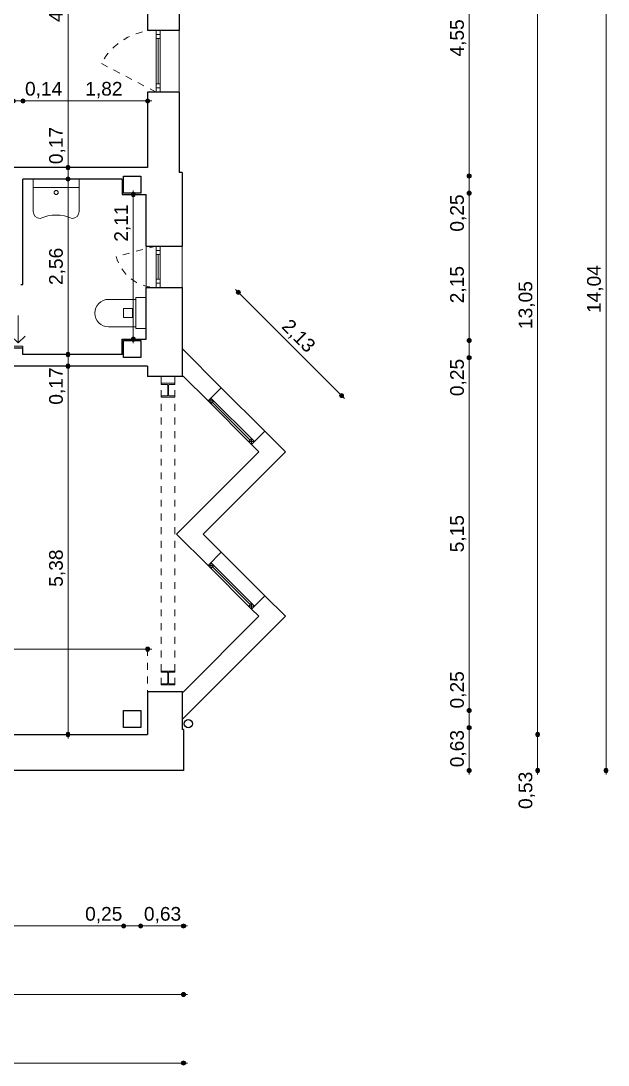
# Model space of a CAD drawing. Header units: metres. Extents: x -50.1 to -19.7, y -38.8 to -13.8.
# Drawn here: x -28.3 to -19.72, y -38.76 to -23.53 of the extents above; entities that cross this region are included whole.
import ezdxf

# ---------------------------------------------------------------- set-up
doc = ezdxf.new("R2010")
doc.units = ezdxf.units.M
doc.header["$MEASUREMENT"] = 0
doc.linetypes.add('Tratteggio 0.6-0.6 mm', pattern=[0.12, 0.06, -0.06])
doc.linetypes.add('Tratteggio 1.0-1.0 mm', pattern=[0.2, 0.1, -0.1])
for name, color, linetype in [('00 ECO Porte&Fin', 7, 'Continuous'), ('00 Muri SEZ 00', 7, 'Continuous'), ('00 Nascosto', 7, 'Continuous'), ('00 Pilastri', 7, 'Continuous'), ('00 Porte&Fin', 7, 'Continuous'), ('00 QuoteGEN 1_100', 7, 'Continuous'), ('00 Sanitari', 7, 'Continuous')]:
    doc.layers.add(name, color=color, linetype=linetype)
doc.styles.add('GENERATED_STYLE_1', font='arial.ttf')
doc.dimstyles.new('GENERATED_STYLE__1', dxfattribs={"dimtxt": 0.2, "dimasz": 0.114, "dimexe": 0.18, "dimexo": 0, "dimgap": 0.09, "dimtad": 1, "dimtih": 1, "dimtoh": 1, "dimzin": 0, "dimdsep": 46, "dimtxsty": 'GENERATED_STYLE_1', "dimblk": 'ARROWHEAD_11', "dimblk1": 'ARROWHEAD_11', "dimblk2": 'ARROWHEAD_11', "dimcen": 0.09, "dimse1": 1, "dimse2": 1, "dimclrd": 1, "dimclre": 1, "dimclrt": 1, "dimazin": 0, "dimtfac": 1, "dimtdec": 4, "dimtmove": 0, "dimatfit": 3, "dimfxl": 1, "dimtolj": 1, "dimtzin": 0, "dimarcsym": 0})
doc.dimstyles.new('GENERATED_STYLE__3', dxfattribs={"dimtxt": 0.2, "dimasz": 0.114, "dimexe": 0.18, "dimexo": 0, "dimgap": 0.09, "dimtad": 1, "dimzin": 0, "dimdsep": 46, "dimtxsty": 'GENERATED_STYLE_1', "dimblk": 'ARROWHEAD_11', "dimblk1": 'ARROWHEAD_11', "dimblk2": 'ARROWHEAD_11', "dimcen": 0.09, "dimse1": 1, "dimse2": 1, "dimclrd": 1, "dimclre": 1, "dimclrt": 1, "dimazin": 0, "dimtfac": 1, "dimtdec": 4, "dimtmove": 0, "dimatfit": 3, "dimfxl": 1, "dimtolj": 1, "dimtzin": 0, "dimarcsym": 0})
doc.dimstyles.new('GENERATED_STYLE__4', dxfattribs={"dimtxt": 0.2, "dimasz": 0.114, "dimexe": 0.18, "dimexo": 0, "dimgap": 0.09, "dimtad": 1, "dimzin": 0, "dimdsep": 46, "dimtxsty": 'GENERATED_STYLE_1', "dimblk": 'ARROWHEAD_11', "dimblk1": 'ARROWHEAD_11', "dimblk2": 'ARROWHEAD_11', "dimcen": 0.09, "dimse1": 1, "dimse2": 1, "dimclrd": 1, "dimclre": 1, "dimclrt": 1, "dimazin": 0, "dimtfac": 1, "dimtdec": 4, "dimtmove": 2, "dimatfit": 3, "dimfxl": 1, "dimtolj": 1, "dimtzin": 0, "dimarcsym": 0})

# ---------------------------------------------------------------- blocks, each defined once
blk = doc.blocks.new('Linea_1', base_point=(-28.336, -27.824))
at = {"layer": '00 Porte&Fin', "color": 3, "linetype": 'Continuous', "lineweight": 0, "true_color": 0x00f200}
for p, q in [((-28.336, -27.824), (-28.336, -28.224)), ((-28.336, -28.224), (-28.436, -28.124)), ((-28.336, -28.224), (-28.236, -28.124))]:
    blk.add_line(p, q, dxfattribs=at)
blk = doc.blocks.new('*D45')
at = {"layer": '00 QuoteGEN 1_100', "linetype": 'Continuous', "lineweight": 0, "transparency": 16777216}
for points in [[(-35.791, -37.733), (-35.793, -37.722), (-35.799, -37.712), (-35.809, -37.706), (-35.821, -37.703), (-35.832, -37.706), (-35.842, -37.712), (-35.848, -37.722), (-35.851, -37.733), (-35.848, -37.745), (-35.842, -37.755), (-35.832, -37.761), (-35.821, -37.763), (-35.809, -37.761), (-35.799, -37.755), (-35.793, -37.745)], [(-25.891, -37.733), (-25.893, -37.722), (-25.899, -37.712), (-25.909, -37.706), (-25.921, -37.703), (-25.932, -37.706), (-25.942, -37.712), (-25.948, -37.722), (-25.951, -37.733), (-25.948, -37.745), (-25.942, -37.755), (-25.932, -37.761), (-25.921, -37.763), (-25.909, -37.761), (-25.899, -37.755), (-25.893, -37.745)]]:
    blk.add_hatch(color=1, dxfattribs=at).paths.add_polyline_path(points)
at = {"layer": '00 QuoteGEN 1_100', "color": 1, "linetype": 'Continuous', "lineweight": 0, "transparency": 16777216}
for p, q in [((-35.791, -37.733), (-25.951, -37.733)), ((-25.891, -37.733), (-25.861, -37.733))]:
    blk.add_line(p, q, dxfattribs=at)
for centre in [(-35.821, -37.733), (-25.921, -37.733)]:
    blk.add_circle(centre, 0.03, dxfattribs=at)
at = {"layer": '00 QuoteGEN 1_100', "color": 1, "lineweight": 0, "transparency": 16777216, "insert": (-31.137, -37.693), "char_height": 0.2, "attachment_point": 7, "style": 'GENERATED_STYLE_1'}
blk.add_mtext('\\A1;{\\fArial|b0|i0|c0|p34;9,90}', dxfattribs=at)
blk = doc.blocks.new('ARROWHEAD_11')
at = {"color": 0, "linetype": 'Continuous', "lineweight": 0}
blk.add_line((0, 0), (-1, 0), dxfattribs=at)
at = {"color": 0, "linetype": 'Continuous', "lineweight": 0, "const_width": 0.25, "flags": 128}
blk.add_lwpolyline([(-0.125, 0, 1), (0.125, 0, 1)], format="xyb", close=True, dxfattribs=at)
blk = doc.blocks.new('*D55')
at = {"layer": '00 QuoteGEN 1_100', "linetype": 'Continuous', "lineweight": 0, "transparency": 16777216}
for points in [[(-30.116, -36.733), (-30.118, -36.722), (-30.124, -36.712), (-30.134, -36.706), (-30.146, -36.703), (-30.157, -36.706), (-30.167, -36.712), (-30.173, -36.722), (-30.176, -36.733), (-30.173, -36.745), (-30.167, -36.755), (-30.157, -36.761), (-30.146, -36.763), (-30.134, -36.761), (-30.124, -36.755), (-30.118, -36.745)], [(-26.766, -36.733), (-26.768, -36.722), (-26.774, -36.712), (-26.784, -36.706), (-26.796, -36.703), (-26.807, -36.706), (-26.817, -36.712), (-26.823, -36.722), (-26.826, -36.733), (-26.823, -36.745), (-26.817, -36.755), (-26.807, -36.761), (-26.796, -36.763), (-26.784, -36.761), (-26.774, -36.755), (-26.768, -36.745)]]:
    blk.add_hatch(color=1, dxfattribs=at).paths.add_polyline_path(points)
at = {"layer": '00 QuoteGEN 1_100', "color": 1, "linetype": 'Continuous', "lineweight": 0, "transparency": 16777216}
blk.add_line((-30.116, -36.733), (-26.826, -36.733), dxfattribs=at)
for centre in [(-30.146, -36.733), (-26.796, -36.733)]:
    blk.add_circle(centre, 0.03, dxfattribs=at)
at = {"layer": '00 QuoteGEN 1_100', "color": 1, "lineweight": 0, "transparency": 16777216, "char_height": 0.2, "attachment_point": 7, "style": 'GENERATED_STYLE_1'}
for s, insert in [('\\A1;{\\fArial|b0|i0|c0|p34;3,35}', (-29.003, -36.693)), ('\\A1;{\\fArial|b0|i0|c0|p34;0,25}', (-27.358, -36.693))]:
    blk.add_mtext(s, dxfattribs=dict(at, insert=insert))
blk = doc.blocks.new('*D56')
at = {"layer": '00 QuoteGEN 1_100', "linetype": 'Continuous', "lineweight": 0, "transparency": 16777216}
for points in [[(-26.766, -36.733), (-26.768, -36.722), (-26.774, -36.712), (-26.784, -36.706), (-26.796, -36.703), (-26.807, -36.706), (-26.817, -36.712), (-26.823, -36.722), (-26.826, -36.733), (-26.823, -36.745), (-26.817, -36.755), (-26.807, -36.761), (-26.796, -36.763), (-26.784, -36.761), (-26.774, -36.755), (-26.768, -36.745)], [(-26.516, -36.733), (-26.518, -36.722), (-26.524, -36.712), (-26.534, -36.706), (-26.546, -36.703), (-26.557, -36.706), (-26.567, -36.712), (-26.573, -36.722), (-26.576, -36.733), (-26.573, -36.745), (-26.567, -36.755), (-26.557, -36.761), (-26.546, -36.763), (-26.534, -36.761), (-26.524, -36.755), (-26.518, -36.745)]]:
    blk.add_hatch(color=1, dxfattribs=at).paths.add_polyline_path(points)
at = {"layer": '00 QuoteGEN 1_100', "color": 1, "linetype": 'Continuous', "lineweight": 0, "transparency": 16777216}
blk.add_line((-26.766, -36.733), (-26.576, -36.733), dxfattribs=at)
for centre in [(-26.796, -36.733), (-26.546, -36.733)]:
    blk.add_circle(centre, 0.03, dxfattribs=at)
blk = doc.blocks.new('*D57')
at = {"layer": '00 QuoteGEN 1_100', "linetype": 'Continuous', "lineweight": 0, "transparency": 16777216}
for points in [[(-26.516, -36.733), (-26.518, -36.722), (-26.524, -36.712), (-26.534, -36.706), (-26.546, -36.703), (-26.557, -36.706), (-26.567, -36.712), (-26.573, -36.722), (-26.576, -36.733), (-26.573, -36.745), (-26.567, -36.755), (-26.557, -36.761), (-26.546, -36.763), (-26.534, -36.761), (-26.524, -36.755), (-26.518, -36.745)], [(-25.891, -36.733), (-25.893, -36.722), (-25.899, -36.712), (-25.909, -36.706), (-25.921, -36.703), (-25.932, -36.706), (-25.942, -36.712), (-25.948, -36.722), (-25.951, -36.733), (-25.948, -36.745), (-25.942, -36.755), (-25.932, -36.761), (-25.921, -36.763), (-25.909, -36.761), (-25.899, -36.755), (-25.893, -36.745)]]:
    blk.add_hatch(color=1, dxfattribs=at).paths.add_polyline_path(points)
at = {"layer": '00 QuoteGEN 1_100', "color": 1, "linetype": 'Continuous', "lineweight": 0, "transparency": 16777216}
for p, q in [((-26.516, -36.733), (-25.951, -36.733)), ((-25.891, -36.733), (-25.861, -36.733))]:
    blk.add_line(p, q, dxfattribs=at)
for centre in [(-26.546, -36.733), (-25.921, -36.733)]:
    blk.add_circle(centre, 0.03, dxfattribs=at)
at = {"layer": '00 QuoteGEN 1_100', "color": 1, "lineweight": 0, "transparency": 16777216, "insert": (-26.499, -36.693), "char_height": 0.2, "attachment_point": 7, "style": 'GENERATED_STYLE_1'}
blk.add_mtext('\\A1;{\\fArial|b0|i0|c0|p34;0,63}', dxfattribs=at)
blk = doc.blocks.new('*D58')
at = {"layer": '00 QuoteGEN 1_100', "linetype": 'Continuous', "lineweight": 0, "transparency": 16777216}
for points in [[(-19.719, -20.429), (-19.721, -20.417), (-19.727, -20.408), (-19.737, -20.401), (-19.749, -20.399), (-19.76, -20.401), (-19.77, -20.408), (-19.776, -20.417), (-19.779, -20.429), (-19.776, -20.44), (-19.77, -20.45), (-19.76, -20.456), (-19.749, -20.459), (-19.737, -20.456), (-19.727, -20.45), (-19.721, -20.44)], [(-19.719, -34.464), (-19.721, -34.452), (-19.727, -34.443), (-19.737, -34.436), (-19.749, -34.434), (-19.76, -34.436), (-19.77, -34.443), (-19.776, -34.452), (-19.779, -34.464), (-19.776, -34.475), (-19.77, -34.485), (-19.76, -34.491), (-19.749, -34.494), (-19.737, -34.491), (-19.727, -34.485), (-19.721, -34.475)]]:
    blk.add_hatch(color=1, dxfattribs=at).paths.add_polyline_path(points)
at = {"layer": '00 QuoteGEN 1_100', "color": 1, "linetype": 'Continuous', "lineweight": 0, "transparency": 16777216}
for p, q in [((-19.749, -20.399), (-19.749, -20.369)), ((-19.749, -34.434), (-19.749, -20.459)), ((-19.749, -34.524), (-19.749, -34.494))]:
    blk.add_line(p, q, dxfattribs=at)
for centre in [(-19.749, -20.429), (-19.749, -34.464)]:
    blk.add_circle(centre, 0.03, dxfattribs=at)
at = {"layer": '00 QuoteGEN 1_100', "color": 1, "lineweight": 0, "transparency": 16777216, "insert": (-19.789, -27.788), "char_height": 0.2, "attachment_point": 7, "rotation": 90, "style": 'GENERATED_STYLE_1'}
blk.add_mtext('\\A1;{\\fArial|b0|i0|c0|p34;14,04}', dxfattribs=at)
blk = doc.blocks.new('*D59')
at = {"layer": '00 QuoteGEN 1_100', "linetype": 'Continuous', "lineweight": 0, "transparency": 16777216}
for points in [[(-20.719, -33.939), (-20.721, -33.927), (-20.727, -33.918), (-20.737, -33.911), (-20.749, -33.909), (-20.76, -33.911), (-20.77, -33.918), (-20.776, -33.927), (-20.779, -33.939), (-20.776, -33.95), (-20.77, -33.96), (-20.76, -33.966), (-20.749, -33.969), (-20.737, -33.966), (-20.727, -33.96), (-20.721, -33.95)], [(-20.719, -34.464), (-20.721, -34.452), (-20.727, -34.443), (-20.737, -34.436), (-20.749, -34.434), (-20.76, -34.436), (-20.77, -34.443), (-20.776, -34.452), (-20.779, -34.464), (-20.776, -34.475), (-20.77, -34.485), (-20.76, -34.491), (-20.749, -34.494), (-20.737, -34.491), (-20.727, -34.485), (-20.721, -34.475)]]:
    blk.add_hatch(color=1, dxfattribs=at).paths.add_polyline_path(points)
at = {"layer": '00 QuoteGEN 1_100', "color": 1, "linetype": 'Continuous', "lineweight": 0, "transparency": 16777216}
for p, q in [((-20.749, -34.434), (-20.749, -33.969)), ((-20.749, -34.524), (-20.749, -34.494))]:
    blk.add_line(p, q, dxfattribs=at)
for centre in [(-20.749, -33.939), (-20.749, -34.464)]:
    blk.add_circle(centre, 0.03, dxfattribs=at)
at = {"layer": '00 QuoteGEN 1_100', "color": 1, "lineweight": 0, "transparency": 16777216, "insert": (-20.789, -35.026), "char_height": 0.2, "attachment_point": 7, "rotation": 90, "style": 'GENERATED_STYLE_1'}
blk.add_mtext('\\A1;{\\fArial|b0|i0|c0|p34;0,53}', dxfattribs=at)
blk = doc.blocks.new('*D60')
at = {"layer": '00 QuoteGEN 1_100', "linetype": 'Continuous', "lineweight": 0, "transparency": 16777216}
for points in [[(-20.719, -20.889), (-20.721, -20.877), (-20.727, -20.868), (-20.737, -20.861), (-20.749, -20.859), (-20.76, -20.861), (-20.77, -20.868), (-20.776, -20.877), (-20.779, -20.889), (-20.776, -20.9), (-20.77, -20.91), (-20.76, -20.916), (-20.749, -20.919), (-20.737, -20.916), (-20.727, -20.91), (-20.721, -20.9)], [(-20.719, -33.939), (-20.721, -33.927), (-20.727, -33.918), (-20.737, -33.911), (-20.749, -33.909), (-20.76, -33.911), (-20.77, -33.918), (-20.776, -33.927), (-20.779, -33.939), (-20.776, -33.95), (-20.77, -33.96), (-20.76, -33.966), (-20.749, -33.969), (-20.737, -33.966), (-20.727, -33.96), (-20.721, -33.95)]]:
    blk.add_hatch(color=1, dxfattribs=at).paths.add_polyline_path(points)
at = {"layer": '00 QuoteGEN 1_100', "color": 1, "linetype": 'Continuous', "lineweight": 0, "transparency": 16777216}
blk.add_line((-20.749, -33.909), (-20.749, -20.919), dxfattribs=at)
for centre in [(-20.749, -20.889), (-20.749, -33.939)]:
    blk.add_circle(centre, 0.03, dxfattribs=at)
at = {"layer": '00 QuoteGEN 1_100', "color": 1, "lineweight": 0, "transparency": 16777216, "char_height": 0.2, "attachment_point": 7, "rotation": 90, "style": 'GENERATED_STYLE_1'}
for s, insert in [('\\A1;{\\fArial|b0|i0|c0|p34;0,46}', (-20.789, -21.451)), ('\\A1;{\\fArial|b0|i0|c0|p34;13,05}', (-20.789, -28.022))]:
    blk.add_mtext(s, dxfattribs=dict(at, insert=insert))
blk = doc.blocks.new('*D62')
at = {"layer": '00 QuoteGEN 1_100', "linetype": 'Continuous', "lineweight": 0, "transparency": 16777216}
for points in [[(-21.719, -33.839), (-21.721, -33.827), (-21.727, -33.818), (-21.737, -33.811), (-21.749, -33.809), (-21.76, -33.811), (-21.77, -33.818), (-21.776, -33.827), (-21.779, -33.839), (-21.776, -33.85), (-21.77, -33.86), (-21.76, -33.866), (-21.749, -33.869), (-21.737, -33.866), (-21.727, -33.86), (-21.721, -33.85)], [(-21.719, -34.464), (-21.721, -34.452), (-21.727, -34.443), (-21.737, -34.436), (-21.749, -34.434), (-21.76, -34.436), (-21.77, -34.443), (-21.776, -34.452), (-21.779, -34.464), (-21.776, -34.475), (-21.77, -34.485), (-21.76, -34.491), (-21.749, -34.494), (-21.737, -34.491), (-21.727, -34.485), (-21.721, -34.475)]]:
    blk.add_hatch(color=1, dxfattribs=at).paths.add_polyline_path(points)
at = {"layer": '00 QuoteGEN 1_100', "color": 1, "linetype": 'Continuous', "lineweight": 0, "transparency": 16777216}
for p, q in [((-21.749, -34.434), (-21.749, -33.869)), ((-21.749, -34.524), (-21.749, -34.494))]:
    blk.add_line(p, q, dxfattribs=at)
for centre in [(-21.749, -33.839), (-21.749, -34.464)]:
    blk.add_circle(centre, 0.03, dxfattribs=at)
at = {"layer": '00 QuoteGEN 1_100', "color": 1, "lineweight": 0, "transparency": 16777216, "insert": (-21.789, -34.417), "char_height": 0.2, "attachment_point": 7, "rotation": 90, "style": 'GENERATED_STYLE_1'}
blk.add_mtext('\\A1;{\\fArial|b0|i0|c0|p34;0,63}', dxfattribs=at)
blk = doc.blocks.new('*D63')
at = {"layer": '00 QuoteGEN 1_100', "linetype": 'Continuous', "lineweight": 0, "transparency": 16777216}
for points in [[(-21.719, -33.589), (-21.721, -33.577), (-21.727, -33.568), (-21.737, -33.561), (-21.749, -33.559), (-21.76, -33.561), (-21.77, -33.568), (-21.776, -33.577), (-21.779, -33.589), (-21.776, -33.6), (-21.77, -33.61), (-21.76, -33.616), (-21.749, -33.619), (-21.737, -33.616), (-21.727, -33.61), (-21.721, -33.6)], [(-21.719, -33.839), (-21.721, -33.827), (-21.727, -33.818), (-21.737, -33.811), (-21.749, -33.809), (-21.76, -33.811), (-21.77, -33.818), (-21.776, -33.827), (-21.779, -33.839), (-21.776, -33.85), (-21.77, -33.86), (-21.76, -33.866), (-21.749, -33.869), (-21.737, -33.866), (-21.727, -33.86), (-21.721, -33.85)]]:
    blk.add_hatch(color=1, dxfattribs=at).paths.add_polyline_path(points)
at = {"layer": '00 QuoteGEN 1_100', "color": 1, "linetype": 'Continuous', "lineweight": 0, "transparency": 16777216}
blk.add_line((-21.749, -33.809), (-21.749, -33.619), dxfattribs=at)
for centre in [(-21.749, -33.589), (-21.749, -33.839)]:
    blk.add_circle(centre, 0.03, dxfattribs=at)
blk = doc.blocks.new('*D64')
at = {"layer": '00 QuoteGEN 1_100', "linetype": 'Continuous', "lineweight": 0, "transparency": 16777216}
for points in [[(-21.719, -28.439), (-21.721, -28.427), (-21.727, -28.418), (-21.737, -28.411), (-21.749, -28.409), (-21.76, -28.411), (-21.77, -28.418), (-21.776, -28.427), (-21.779, -28.439), (-21.776, -28.45), (-21.77, -28.46), (-21.76, -28.466), (-21.749, -28.469), (-21.737, -28.466), (-21.727, -28.46), (-21.721, -28.45)], [(-21.719, -33.589), (-21.721, -33.577), (-21.727, -33.568), (-21.737, -33.561), (-21.749, -33.559), (-21.76, -33.561), (-21.77, -33.568), (-21.776, -33.577), (-21.779, -33.589), (-21.776, -33.6), (-21.77, -33.61), (-21.76, -33.616), (-21.749, -33.619), (-21.737, -33.616), (-21.727, -33.61), (-21.721, -33.6)]]:
    blk.add_hatch(color=1, dxfattribs=at).paths.add_polyline_path(points)
at = {"layer": '00 QuoteGEN 1_100', "color": 1, "linetype": 'Continuous', "lineweight": 0, "transparency": 16777216}
blk.add_line((-21.749, -33.559), (-21.749, -28.469), dxfattribs=at)
for centre in [(-21.749, -28.439), (-21.749, -33.589)]:
    blk.add_circle(centre, 0.03, dxfattribs=at)
at = {"layer": '00 QuoteGEN 1_100', "color": 1, "lineweight": 0, "transparency": 16777216, "char_height": 0.2, "attachment_point": 7, "rotation": 90, "style": 'GENERATED_STYLE_1'}
for s, insert in [('\\A1;{\\fArial|b0|i0|c0|p34;0,25}', (-21.789, -29.001)), ('\\A1;{\\fArial|b0|i0|c0|p34;5,15}', (-21.789, -31.28)), ('\\A1;{\\fArial|b0|i0|c0|p34;0,25}', (-21.789, -33.559))]:
    blk.add_mtext(s, dxfattribs=dict(at, insert=insert))
blk = doc.blocks.new('*D65')
at = {"layer": '00 QuoteGEN 1_100', "linetype": 'Continuous', "lineweight": 0, "transparency": 16777216}
for points in [[(-21.719, -28.189), (-21.721, -28.177), (-21.727, -28.168), (-21.737, -28.161), (-21.749, -28.159), (-21.76, -28.161), (-21.77, -28.168), (-21.776, -28.177), (-21.779, -28.189), (-21.776, -28.2), (-21.77, -28.21), (-21.76, -28.216), (-21.749, -28.219), (-21.737, -28.216), (-21.727, -28.21), (-21.721, -28.2)], [(-21.719, -28.439), (-21.721, -28.427), (-21.727, -28.418), (-21.737, -28.411), (-21.749, -28.409), (-21.76, -28.411), (-21.77, -28.418), (-21.776, -28.427), (-21.779, -28.439), (-21.776, -28.45), (-21.77, -28.46), (-21.76, -28.466), (-21.749, -28.469), (-21.737, -28.466), (-21.727, -28.46), (-21.721, -28.45)]]:
    blk.add_hatch(color=1, dxfattribs=at).paths.add_polyline_path(points)
at = {"layer": '00 QuoteGEN 1_100', "color": 1, "linetype": 'Continuous', "lineweight": 0, "transparency": 16777216}
blk.add_line((-21.749, -28.409), (-21.749, -28.219), dxfattribs=at)
for centre in [(-21.749, -28.189), (-21.749, -28.439)]:
    blk.add_circle(centre, 0.03, dxfattribs=at)
blk = doc.blocks.new('*D66')
at = {"layer": '00 QuoteGEN 1_100', "linetype": 'Continuous', "lineweight": 0, "transparency": 16777216}
for points in [[(-21.719, -26.039), (-21.721, -26.027), (-21.727, -26.018), (-21.737, -26.011), (-21.749, -26.009), (-21.76, -26.011), (-21.77, -26.018), (-21.776, -26.027), (-21.779, -26.039), (-21.776, -26.05), (-21.77, -26.06), (-21.76, -26.066), (-21.749, -26.069), (-21.737, -26.066), (-21.727, -26.06), (-21.721, -26.05)], [(-21.719, -28.189), (-21.721, -28.177), (-21.727, -28.168), (-21.737, -28.161), (-21.749, -28.159), (-21.76, -28.161), (-21.77, -28.168), (-21.776, -28.177), (-21.779, -28.189), (-21.776, -28.2), (-21.77, -28.21), (-21.76, -28.216), (-21.749, -28.219), (-21.737, -28.216), (-21.727, -28.21), (-21.721, -28.2)]]:
    blk.add_hatch(color=1, dxfattribs=at).paths.add_polyline_path(points)
at = {"layer": '00 QuoteGEN 1_100', "color": 1, "linetype": 'Continuous', "lineweight": 0, "transparency": 16777216}
blk.add_line((-21.749, -28.159), (-21.749, -26.069), dxfattribs=at)
for centre in [(-21.749, -26.039), (-21.749, -28.189)]:
    blk.add_circle(centre, 0.03, dxfattribs=at)
at = {"layer": '00 QuoteGEN 1_100', "color": 1, "lineweight": 0, "transparency": 16777216, "char_height": 0.2, "attachment_point": 7, "rotation": 90, "style": 'GENERATED_STYLE_1'}
for s, insert in [('\\A1;{\\fArial|b0|i0|c0|p34;0,25}', (-21.789, -26.601)), ('\\A1;{\\fArial|b0|i0|c0|p34;2,15}', (-21.789, -27.646))]:
    blk.add_mtext(s, dxfattribs=dict(at, insert=insert))
blk = doc.blocks.new('*D67')
at = {"layer": '00 QuoteGEN 1_100', "linetype": 'Continuous', "lineweight": 0, "transparency": 16777216}
for points in [[(-21.719, -25.789), (-21.721, -25.777), (-21.727, -25.768), (-21.737, -25.761), (-21.749, -25.759), (-21.76, -25.761), (-21.77, -25.768), (-21.776, -25.777), (-21.779, -25.789), (-21.776, -25.8), (-21.77, -25.81), (-21.76, -25.816), (-21.749, -25.819), (-21.737, -25.816), (-21.727, -25.81), (-21.721, -25.8)], [(-21.719, -26.039), (-21.721, -26.027), (-21.727, -26.018), (-21.737, -26.011), (-21.749, -26.009), (-21.76, -26.011), (-21.77, -26.018), (-21.776, -26.027), (-21.779, -26.039), (-21.776, -26.05), (-21.77, -26.06), (-21.76, -26.066), (-21.749, -26.069), (-21.737, -26.066), (-21.727, -26.06), (-21.721, -26.05)]]:
    blk.add_hatch(color=1, dxfattribs=at).paths.add_polyline_path(points)
at = {"layer": '00 QuoteGEN 1_100', "color": 1, "linetype": 'Continuous', "lineweight": 0, "transparency": 16777216}
blk.add_line((-21.749, -26.009), (-21.749, -25.819), dxfattribs=at)
for centre in [(-21.749, -25.789), (-21.749, -26.039)]:
    blk.add_circle(centre, 0.03, dxfattribs=at)
blk = doc.blocks.new('*D68')
at = {"layer": '00 QuoteGEN 1_100', "linetype": 'Continuous', "lineweight": 0, "transparency": 16777216}
for points in [[(-21.719, -21.239), (-21.721, -21.227), (-21.727, -21.218), (-21.737, -21.211), (-21.749, -21.209), (-21.76, -21.211), (-21.77, -21.218), (-21.776, -21.227), (-21.779, -21.239), (-21.776, -21.25), (-21.77, -21.26), (-21.76, -21.266), (-21.749, -21.269), (-21.737, -21.266), (-21.727, -21.26), (-21.721, -21.25)], [(-21.719, -25.789), (-21.721, -25.777), (-21.727, -25.768), (-21.737, -25.761), (-21.749, -25.759), (-21.76, -25.761), (-21.77, -25.768), (-21.776, -25.777), (-21.779, -25.789), (-21.776, -25.8), (-21.77, -25.81), (-21.76, -25.816), (-21.749, -25.819), (-21.737, -25.816), (-21.727, -25.81), (-21.721, -25.8)]]:
    blk.add_hatch(color=1, dxfattribs=at).paths.add_polyline_path(points)
at = {"layer": '00 QuoteGEN 1_100', "color": 1, "linetype": 'Continuous', "lineweight": 0, "transparency": 16777216}
blk.add_line((-21.749, -25.759), (-21.749, -21.269), dxfattribs=at)
for centre in [(-21.749, -21.239), (-21.749, -25.789)]:
    blk.add_circle(centre, 0.03, dxfattribs=at)
at = {"layer": '00 QuoteGEN 1_100', "color": 1, "lineweight": 0, "transparency": 16777216, "char_height": 0.2, "attachment_point": 7, "rotation": 90, "style": 'GENERATED_STYLE_1'}
for s, insert in [('\\A1;{\\fArial|b0|i0|c0|p34;0,25}', (-21.789, -21.801)), ('\\A1;{\\fArial|b0|i0|c0|p34;4,55}', (-21.789, -24.046))]:
    blk.add_mtext(s, dxfattribs=dict(at, insert=insert))
blk = doc.blocks.new('*D76')
at = {"layer": '00 QuoteGEN 1_100', "linetype": 'Continuous', "lineweight": 0, "transparency": 16777216}
for points in [[(-27.577, -28.564), (-27.58, -28.552), (-27.586, -28.543), (-27.596, -28.536), (-27.607, -28.534), (-27.619, -28.536), (-27.629, -28.543), (-27.635, -28.552), (-27.637, -28.564), (-27.635, -28.575), (-27.629, -28.585), (-27.619, -28.591), (-27.607, -28.594), (-27.596, -28.591), (-27.586, -28.585), (-27.58, -28.575)], [(-27.577, -33.939), (-27.58, -33.927), (-27.586, -33.918), (-27.596, -33.911), (-27.607, -33.909), (-27.619, -33.911), (-27.629, -33.918), (-27.635, -33.927), (-27.637, -33.939), (-27.635, -33.95), (-27.629, -33.96), (-27.619, -33.966), (-27.607, -33.969), (-27.596, -33.966), (-27.586, -33.96), (-27.58, -33.95)]]:
    blk.add_hatch(color=1, dxfattribs=at).paths.add_polyline_path(points)
at = {"layer": '00 QuoteGEN 1_100', "color": 1, "linetype": 'Continuous', "lineweight": 0, "transparency": 16777216}
for p, q in [((-27.607, -33.909), (-27.607, -28.594)), ((-27.607, -33.999), (-27.607, -33.969))]:
    blk.add_line(p, q, dxfattribs=at)
for centre in [(-27.607, -28.564), (-27.607, -33.939)]:
    blk.add_circle(centre, 0.03, dxfattribs=at)
at = {"layer": '00 QuoteGEN 1_100', "color": 1, "lineweight": 0, "transparency": 16777216, "char_height": 0.2, "attachment_point": 7, "rotation": 90, "style": 'GENERATED_STYLE_1'}
for s, insert in [('\\A1;{\\fArial|b0|i0|c0|p34;0,17}', (-27.647, -29.126)), ('\\A1;{\\fArial|b0|i0|c0|p34;5,38}', (-27.647, -31.783))]:
    blk.add_mtext(s, dxfattribs=dict(at, insert=insert))
blk = doc.blocks.new('*D77')
at = {"layer": '00 QuoteGEN 1_100', "linetype": 'Continuous', "lineweight": 0, "transparency": 16777216}
for points in [[(-27.577, -28.394), (-27.58, -28.382), (-27.586, -28.373), (-27.596, -28.366), (-27.607, -28.364), (-27.619, -28.366), (-27.629, -28.373), (-27.635, -28.382), (-27.637, -28.394), (-27.635, -28.405), (-27.629, -28.415), (-27.619, -28.421), (-27.607, -28.424), (-27.596, -28.421), (-27.586, -28.415), (-27.58, -28.405)], [(-27.577, -28.564), (-27.58, -28.552), (-27.586, -28.543), (-27.596, -28.536), (-27.607, -28.534), (-27.619, -28.536), (-27.629, -28.543), (-27.635, -28.552), (-27.637, -28.564), (-27.635, -28.575), (-27.629, -28.585), (-27.619, -28.591), (-27.607, -28.594), (-27.596, -28.591), (-27.586, -28.585), (-27.58, -28.575)]]:
    blk.add_hatch(color=1, dxfattribs=at).paths.add_polyline_path(points)
at = {"layer": '00 QuoteGEN 1_100', "color": 1, "linetype": 'Continuous', "lineweight": 0, "transparency": 16777216}
blk.add_line((-27.607, -28.534), (-27.607, -28.424), dxfattribs=at)
for centre in [(-27.607, -28.394), (-27.607, -28.564)]:
    blk.add_circle(centre, 0.03, dxfattribs=at)
blk = doc.blocks.new('*D78')
at = {"layer": '00 QuoteGEN 1_100', "linetype": 'Continuous', "lineweight": 0, "transparency": 16777216}
for points in [[(-27.577, -25.834), (-27.58, -25.822), (-27.586, -25.813), (-27.596, -25.806), (-27.607, -25.804), (-27.619, -25.806), (-27.629, -25.813), (-27.635, -25.822), (-27.637, -25.834), (-27.635, -25.845), (-27.629, -25.855), (-27.619, -25.861), (-27.607, -25.864), (-27.596, -25.861), (-27.586, -25.855), (-27.58, -25.845)], [(-27.577, -28.394), (-27.58, -28.382), (-27.586, -28.373), (-27.596, -28.366), (-27.607, -28.364), (-27.619, -28.366), (-27.629, -28.373), (-27.635, -28.382), (-27.637, -28.394), (-27.635, -28.405), (-27.629, -28.415), (-27.619, -28.421), (-27.607, -28.424), (-27.596, -28.421), (-27.586, -28.415), (-27.58, -28.405)]]:
    blk.add_hatch(color=1, dxfattribs=at).paths.add_polyline_path(points)
at = {"layer": '00 QuoteGEN 1_100', "color": 1, "linetype": 'Continuous', "lineweight": 0, "transparency": 16777216}
blk.add_line((-27.607, -28.364), (-27.607, -25.864), dxfattribs=at)
for centre in [(-27.607, -25.834), (-27.607, -28.394)]:
    blk.add_circle(centre, 0.03, dxfattribs=at)
at = {"layer": '00 QuoteGEN 1_100', "color": 1, "lineweight": 0, "transparency": 16777216, "insert": (-27.647, -27.38), "char_height": 0.2, "attachment_point": 7, "rotation": 90, "style": 'GENERATED_STYLE_1'}
blk.add_mtext('\\A1;{\\fArial|b0|i0|c0|p34;2,56}', dxfattribs=at)
blk = doc.blocks.new('*D79')
at = {"layer": '00 QuoteGEN 1_100', "linetype": 'Continuous', "lineweight": 0, "transparency": 16777216}
for points in [[(-27.577, -25.664), (-27.58, -25.652), (-27.586, -25.643), (-27.596, -25.636), (-27.607, -25.634), (-27.619, -25.636), (-27.629, -25.643), (-27.635, -25.652), (-27.637, -25.664), (-27.635, -25.675), (-27.629, -25.685), (-27.619, -25.691), (-27.607, -25.694), (-27.596, -25.691), (-27.586, -25.685), (-27.58, -25.675)], [(-27.577, -25.834), (-27.58, -25.822), (-27.586, -25.813), (-27.596, -25.806), (-27.607, -25.804), (-27.619, -25.806), (-27.629, -25.813), (-27.635, -25.822), (-27.637, -25.834), (-27.635, -25.845), (-27.629, -25.855), (-27.619, -25.861), (-27.607, -25.864), (-27.596, -25.861), (-27.586, -25.855), (-27.58, -25.845)]]:
    blk.add_hatch(color=1, dxfattribs=at).paths.add_polyline_path(points)
at = {"layer": '00 QuoteGEN 1_100', "color": 1, "linetype": 'Continuous', "lineweight": 0, "transparency": 16777216}
blk.add_line((-27.607, -25.804), (-27.607, -25.694), dxfattribs=at)
for centre in [(-27.607, -25.664), (-27.607, -25.834)]:
    blk.add_circle(centre, 0.03, dxfattribs=at)
blk = doc.blocks.new('*D80')
at = {"layer": '00 QuoteGEN 1_100', "linetype": 'Continuous', "lineweight": 0, "transparency": 16777216}
for points in [[(-27.577, -20.889), (-27.58, -20.877), (-27.586, -20.868), (-27.596, -20.861), (-27.607, -20.859), (-27.619, -20.861), (-27.629, -20.868), (-27.635, -20.877), (-27.637, -20.889), (-27.635, -20.9), (-27.629, -20.91), (-27.619, -20.916), (-27.607, -20.919), (-27.596, -20.916), (-27.586, -20.91), (-27.58, -20.9)], [(-27.577, -25.664), (-27.58, -25.652), (-27.586, -25.643), (-27.596, -25.636), (-27.607, -25.634), (-27.619, -25.636), (-27.629, -25.643), (-27.635, -25.652), (-27.637, -25.664), (-27.635, -25.675), (-27.629, -25.685), (-27.619, -25.691), (-27.607, -25.694), (-27.596, -25.691), (-27.586, -25.685), (-27.58, -25.675)]]:
    blk.add_hatch(color=1, dxfattribs=at).paths.add_polyline_path(points)
at = {"layer": '00 QuoteGEN 1_100', "color": 1, "linetype": 'Continuous', "lineweight": 0, "transparency": 16777216}
for p, q in [((-27.607, -20.859), (-27.607, -20.829)), ((-27.607, -25.634), (-27.607, -20.919))]:
    blk.add_line(p, q, dxfattribs=at)
for centre in [(-27.607, -20.889), (-27.607, -25.664)]:
    blk.add_circle(centre, 0.03, dxfattribs=at)
at = {"layer": '00 QuoteGEN 1_100', "color": 1, "lineweight": 0, "transparency": 16777216, "char_height": 0.2, "attachment_point": 7, "rotation": 90, "style": 'GENERATED_STYLE_1'}
for s, insert in [('\\A1;{\\fArial|b0|i0|c0|p34;4,78}', (-27.647, -23.542)), ('\\A1;{\\fArial|b0|i0|c0|p34;0,17}', (-27.647, -25.616))]:
    blk.add_mtext(s, dxfattribs=dict(at, insert=insert))
blk = doc.blocks.new('*D87')
at = {"layer": '00 QuoteGEN 1_100', "linetype": 'Continuous', "lineweight": 0, "transparency": 16777216}
for points in [[(-28.376, -24.693), (-28.378, -24.681), (-28.384, -24.671), (-28.394, -24.665), (-28.406, -24.663), (-28.417, -24.665), (-28.427, -24.671), (-28.433, -24.681), (-28.436, -24.693), (-28.433, -24.704), (-28.427, -24.714), (-28.417, -24.72), (-28.406, -24.723), (-28.394, -24.72), (-28.384, -24.714), (-28.378, -24.704)], [(-28.236, -24.693), (-28.238, -24.681), (-28.244, -24.671), (-28.254, -24.665), (-28.266, -24.663), (-28.277, -24.665), (-28.287, -24.671), (-28.293, -24.681), (-28.296, -24.693), (-28.293, -24.704), (-28.287, -24.714), (-28.277, -24.72), (-28.266, -24.723), (-28.254, -24.72), (-28.244, -24.714), (-28.238, -24.704)]]:
    blk.add_hatch(color=1, dxfattribs=at).paths.add_polyline_path(points)
at = {"layer": '00 QuoteGEN 1_100', "color": 1, "linetype": 'Continuous', "lineweight": 0, "transparency": 16777216}
blk.add_line((-28.376, -24.693), (-28.296, -24.693), dxfattribs=at)
for centre in [(-28.406, -24.693), (-28.266, -24.693)]:
    blk.add_circle(centre, 0.03, dxfattribs=at)
blk = doc.blocks.new('*D88')
at = {"layer": '00 QuoteGEN 1_100', "linetype": 'Continuous', "lineweight": 0, "transparency": 16777216}
for points in [[(-28.236, -24.693), (-28.238, -24.681), (-28.244, -24.671), (-28.254, -24.665), (-28.266, -24.663), (-28.277, -24.665), (-28.287, -24.671), (-28.293, -24.681), (-28.296, -24.693), (-28.293, -24.704), (-28.287, -24.714), (-28.277, -24.72), (-28.266, -24.723), (-28.254, -24.72), (-28.244, -24.714), (-28.238, -24.704)], [(-26.416, -24.693), (-26.418, -24.681), (-26.424, -24.671), (-26.434, -24.665), (-26.446, -24.663), (-26.457, -24.665), (-26.467, -24.671), (-26.473, -24.681), (-26.476, -24.693), (-26.473, -24.704), (-26.467, -24.714), (-26.457, -24.72), (-26.446, -24.723), (-26.434, -24.72), (-26.424, -24.714), (-26.418, -24.704)]]:
    blk.add_hatch(color=1, dxfattribs=at).paths.add_polyline_path(points)
at = {"layer": '00 QuoteGEN 1_100', "color": 1, "linetype": 'Continuous', "lineweight": 0, "transparency": 16777216}
for p, q in [((-28.236, -24.693), (-26.476, -24.693)), ((-26.416, -24.693), (-26.386, -24.693))]:
    blk.add_line(p, q, dxfattribs=at)
for centre in [(-28.266, -24.693), (-26.446, -24.693)]:
    blk.add_circle(centre, 0.03, dxfattribs=at)
at = {"layer": '00 QuoteGEN 1_100', "color": 1, "lineweight": 0, "transparency": 16777216, "char_height": 0.2, "attachment_point": 7, "style": 'GENERATED_STYLE_1'}
for s, insert in [('\\A1;{\\fArial|b0|i0|c0|p34;0,14}', (-28.236, -24.653)), ('\\A1;{\\fArial|b0|i0|c0|p34;1,82}', (-27.356, -24.653))]:
    blk.add_mtext(s, dxfattribs=dict(at, insert=insert))
blk = doc.blocks.new('*D93')
at = {"layer": '00 QuoteGEN 1_100', "linetype": 'Continuous', "lineweight": 0, "transparency": 16777216}
for points in [[(-33.241, -32.693), (-33.243, -32.682), (-33.249, -32.672), (-33.259, -32.665), (-33.271, -32.663), (-33.282, -32.665), (-33.292, -32.672), (-33.298, -32.682), (-33.301, -32.693), (-33.298, -32.705), (-33.292, -32.714), (-33.282, -32.721), (-33.271, -32.723), (-33.259, -32.721), (-33.249, -32.714), (-33.243, -32.705)], [(-26.416, -32.693), (-26.418, -32.682), (-26.424, -32.672), (-26.434, -32.665), (-26.446, -32.663), (-26.457, -32.665), (-26.467, -32.672), (-26.473, -32.682), (-26.476, -32.693), (-26.473, -32.705), (-26.467, -32.714), (-26.457, -32.721), (-26.446, -32.723), (-26.434, -32.721), (-26.424, -32.714), (-26.418, -32.705)]]:
    blk.add_hatch(color=1, dxfattribs=at).paths.add_polyline_path(points)
at = {"layer": '00 QuoteGEN 1_100', "color": 1, "linetype": 'Continuous', "lineweight": 0, "transparency": 16777216}
for p, q in [((-33.241, -32.693), (-26.476, -32.693)), ((-26.416, -32.693), (-26.386, -32.693))]:
    blk.add_line(p, q, dxfattribs=at)
for centre in [(-33.271, -32.693), (-26.446, -32.693)]:
    blk.add_circle(centre, 0.03, dxfattribs=at)
at = {"layer": '00 QuoteGEN 1_100', "color": 1, "lineweight": 0, "transparency": 16777216, "insert": (-30.124, -32.653), "char_height": 0.2, "attachment_point": 7, "style": 'GENERATED_STYLE_1'}
blk.add_mtext('\\A1;{\\fArial|b0|i0|c0|p34;6,83}', dxfattribs=at)
blk = doc.blocks.new('*D96')
at = {"layer": '00 QuoteGEN 1_100', "linetype": 'Continuous', "lineweight": 0, "transparency": 16777216}
for points in [[(-26.625, -26.059), (-26.628, -26.047), (-26.634, -26.038), (-26.644, -26.031), (-26.655, -26.029), (-26.667, -26.031), (-26.676, -26.038), (-26.683, -26.047), (-26.685, -26.059), (-26.683, -26.07), (-26.676, -26.08), (-26.667, -26.086), (-26.655, -26.089), (-26.644, -26.086), (-26.634, -26.08), (-26.628, -26.07)], [(-26.625, -28.169), (-26.628, -28.157), (-26.634, -28.148), (-26.644, -28.141), (-26.655, -28.139), (-26.667, -28.141), (-26.676, -28.148), (-26.683, -28.157), (-26.685, -28.169), (-26.683, -28.18), (-26.676, -28.19), (-26.667, -28.196), (-26.655, -28.199), (-26.644, -28.196), (-26.634, -28.19), (-26.628, -28.18)]]:
    blk.add_hatch(color=1, dxfattribs=at).paths.add_polyline_path(points)
at = {"layer": '00 QuoteGEN 1_100', "color": 1, "linetype": 'Continuous', "lineweight": 0, "transparency": 16777216}
for p, q in [((-26.655, -26.029), (-26.655, -25.999)), ((-26.655, -28.139), (-26.655, -26.089)), ((-26.655, -28.229), (-26.655, -28.199))]:
    blk.add_line(p, q, dxfattribs=at)
for centre in [(-26.655, -26.059), (-26.655, -28.169)]:
    blk.add_circle(centre, 0.03, dxfattribs=at)
at = {"layer": '00 QuoteGEN 1_100', "color": 1, "lineweight": 0, "transparency": 16777216, "insert": (-26.695, -26.748), "char_height": 0.2, "attachment_point": 7, "rotation": 90, "style": 'GENERATED_STYLE_1'}
blk.add_mtext('\\A1;{\\fArial|b0|i0|c0|p34;2,11}', dxfattribs=at)
blk = doc.blocks.new('*D98')
at = {"layer": '00 QuoteGEN 1_100', "linetype": 'Continuous', "lineweight": 0, "transparency": 16777216}
for points in [[(-25.09, -27.486), (-25.092, -27.474), (-25.099, -27.465), (-25.108, -27.458), (-25.12, -27.456), (-25.131, -27.458), (-25.141, -27.465), (-25.148, -27.474), (-25.15, -27.486), (-25.148, -27.497), (-25.141, -27.507), (-25.131, -27.513), (-25.12, -27.516), (-25.108, -27.513), (-25.099, -27.507), (-25.092, -27.497)], [(-23.582, -28.993), (-23.585, -28.982), (-23.591, -28.972), (-23.601, -28.965), (-23.612, -28.963), (-23.624, -28.965), (-23.634, -28.972), (-23.64, -28.982), (-23.642, -28.993), (-23.64, -29.005), (-23.634, -29.014), (-23.624, -29.021), (-23.612, -29.023), (-23.601, -29.021), (-23.591, -29.014), (-23.585, -29.005)]]:
    blk.add_hatch(color=1, dxfattribs=at).paths.add_polyline_path(points)
at = {"layer": '00 QuoteGEN 1_100', "color": 1, "linetype": 'Continuous', "lineweight": 0, "transparency": 16777216}
for p, q in [((-25.162, -27.443), (-25.141, -27.465)), ((-25.099, -27.507), (-23.634, -28.972)), ((-23.591, -29.014), (-23.57, -29.036))]:
    blk.add_line(p, q, dxfattribs=at)
for centre in [(-25.12, -27.486), (-23.612, -28.993)]:
    blk.add_circle(centre, 0.03, dxfattribs=at)
at = {"layer": '00 QuoteGEN 1_100', "color": 1, "lineweight": 0, "transparency": 16777216, "insert": (-24.526, -28.023), "char_height": 0.2, "attachment_point": 7, "rotation": 315, "style": 'GENERATED_STYLE_1'}
blk.add_mtext('\\A1;{\\fArial|b0|i0|c0|p34;2,13}', dxfattribs=at)
blk = doc.blocks.new('*D102')
at = {"layer": '00 QuoteGEN 1_100', "linetype": 'Continuous', "lineweight": 0, "transparency": 16777216}
for points in [[(-45.371, -38.733), (-45.373, -38.722), (-45.379, -38.712), (-45.389, -38.706), (-45.401, -38.703), (-45.412, -38.706), (-45.422, -38.712), (-45.428, -38.722), (-45.431, -38.733), (-45.428, -38.745), (-45.422, -38.755), (-45.412, -38.761), (-45.401, -38.763), (-45.389, -38.761), (-45.379, -38.755), (-45.373, -38.745)], [(-25.891, -38.733), (-25.893, -38.722), (-25.899, -38.712), (-25.909, -38.706), (-25.921, -38.703), (-25.932, -38.706), (-25.942, -38.712), (-25.948, -38.722), (-25.951, -38.733), (-25.948, -38.745), (-25.942, -38.755), (-25.932, -38.761), (-25.921, -38.763), (-25.909, -38.761), (-25.899, -38.755), (-25.893, -38.745)]]:
    blk.add_hatch(color=1, dxfattribs=at).paths.add_polyline_path(points)
at = {"layer": '00 QuoteGEN 1_100', "color": 1, "linetype": 'Continuous', "lineweight": 0, "transparency": 16777216}
for p, q in [((-45.371, -38.733), (-25.951, -38.733)), ((-25.891, -38.733), (-25.861, -38.733))]:
    blk.add_line(p, q, dxfattribs=at)
for centre in [(-45.401, -38.733), (-25.921, -38.733)]:
    blk.add_circle(centre, 0.03, dxfattribs=at)
at = {"layer": '00 QuoteGEN 1_100', "color": 1, "lineweight": 0, "transparency": 16777216, "insert": (-36.002, -38.693), "char_height": 0.2, "attachment_point": 7, "style": 'GENERATED_STYLE_1'}
blk.add_mtext('\\A1;{\\fArial|b0|i0|c0|p34;19,48}', dxfattribs=at)

msp = doc.modelspace()

# ---------------------------------------------------------------- linework, layer by layer
at = {"layer": '00 ECO Porte&Fin', "color": 3, "linetype": 'Tratteggio 0.6-0.6 mm', "lineweight": 0, "true_color": 0x00f200}
for centre, radius, start, end in [((-26.321, -24.564), 0.9, 90, 152.502), ((-26.321, -26.814), 0.6, 194.2792, 270)]:
    msp.add_arc(centre, radius, start, end, dxfattribs=at)
at = {"layer": '00 Muri SEZ 00', "linetype": 'Continuous'}
for p, q in [((-26.446, -22.764), (-26.446, -23.664)), ((-25.986, -22.764), (-25.986, -23.664)), ((-25.986, -23.664), (-26.446, -23.664)), ((-25.986, -24.564), (-26.446, -24.564)), ((-26.446, -24.564), (-26.446, -25.664)), ((-25.986, -24.564), (-25.986, -25.739)), ((-26.446, -25.664), (-31.646, -25.664)), ((-25.941, -25.739), (-25.986, -25.739)), ((-25.941, -25.739), (-25.941, -26.814)), ((-26.816, -25.834), (-28.266, -25.834)), ((-28.266, -27.374), (-28.266, -25.834)), ((-26.816, -25.834), (-26.816, -26.059)), ((-26.816, -26.059), (-26.466, -26.059)), ((-26.466, -26.814), (-26.466, -26.059)), ((-26.466, -26.814), (-25.941, -26.814)), ((-28.298, -27.374), (-28.266, -27.374)), ((-26.466, -28.169), (-26.466, -27.414)), ((-26.466, -27.414), (-25.941, -27.414)), ((-25.941, -27.414), (-25.941, -28.714)), ((-26.816, -28.394), (-26.816, -28.169)), ((-26.816, -28.169), (-26.466, -28.169)), ((-28.406, -28.294), (-28.266, -28.294)), ((-28.266, -28.394), (-28.266, -28.294)), ((-25.941, -28.306), (-25.369, -28.878)), ((-26.816, -28.394), (-28.266, -28.394)), ((-26.446, -28.564), (-31.646, -28.564)), ((-26.446, -28.564), (-26.446, -28.714)), ((-26.261, -28.714), (-26.446, -28.714)), ((-25.941, -28.714), (-26.261, -28.714)), ((-25.921, -28.714), (-25.941, -28.714)), ((-25.921, -28.714), (-25.563, -29.071)), ((-25.563, -29.071), (-25.369, -28.878)), ((-24.927, -29.708), (-24.733, -29.514)), ((-24.733, -29.514), (-24.433, -29.814)), ((-24.927, -29.708), (-24.821, -29.814)), ((-26.021, -31.014), (-24.821, -29.814)), ((-24.433, -29.814), (-25.633, -31.014)), ((-26.021, -31.014), (-25.563, -31.471)), ((-25.633, -31.014), (-25.369, -31.278)), ((-25.563, -31.471), (-25.369, -31.278)), ((-24.927, -32.108), (-24.733, -31.914)), ((-24.733, -31.914), (-24.433, -32.214)), ((-24.927, -32.108), (-24.821, -32.214)), ((-25.941, -33.721), (-24.433, -32.214)), ((-25.921, -33.314), (-24.821, -32.214)), ((-26.446, -33.314), (-26.446, -33.939)), ((-26.261, -33.314), (-26.446, -33.314)), ((-26.031, -33.314), (-26.261, -33.314)), ((-25.941, -33.314), (-26.031, -33.314)), ((-25.941, -33.314), (-25.941, -33.864)), ((-25.941, -33.314), (-25.921, -33.314)), ((-28.471, -33.939), (-26.446, -33.939)), ((-25.921, -33.864), (-25.941, -33.864)), ((-25.921, -33.864), (-25.921, -34.464)), ((-25.921, -34.464), (-28.471, -34.464))]:
    msp.add_line(p, q, dxfattribs=at)
msp.add_circle((-25.851, -33.781), 0.06, dxfattribs=at)
at = {"layer": '00 Nascosto', "color": 3, "linetype": 'Tratteggio 1.0-1.0 mm', "lineweight": 0, "true_color": 0x00f200}
for p, q in [((-26.246, -28.714), (-26.246, -33.314)), ((-26.046, -28.714), (-26.046, -33.314))]:
    msp.add_line(p, q, dxfattribs=at)
at = {"layer": '00 Pilastri', "linetype": 'Continuous'}
for p, q in [((-26.796, -25.789), (-26.546, -25.789)), ((-26.796, -26.039), (-26.796, -25.789)), ((-26.546, -25.789), (-26.546, -26.039)), ((-26.546, -26.039), (-26.796, -26.039)), ((-26.796, -28.189), (-26.546, -28.189)), ((-26.796, -28.439), (-26.796, -28.189)), ((-26.546, -28.189), (-26.546, -28.439)), ((-26.546, -28.439), (-26.796, -28.439)), ((-26.796, -33.589), (-26.546, -33.589)), ((-26.796, -33.839), (-26.796, -33.589)), ((-26.546, -33.589), (-26.546, -33.839)), ((-26.546, -33.839), (-26.796, -33.839))]:
    msp.add_line(p, q, dxfattribs=at)
at = {"layer": '00 Pilastri', "color": 140, "linetype": 'Continuous', "lineweight": 0, "true_color": 0x02aaff, "flags": 128}
for points in [[(-26.046, -28.999), (-26.046, -29.014), (-26.246, -29.014), (-26.246, -28.999), (-26.168, -28.999, 0.414214), (-26.15, -28.981), (-26.15, -28.847, 0.414214), (-26.168, -28.829), (-26.246, -28.829), (-26.246, -28.814), (-26.046, -28.814), (-26.046, -28.829), (-26.123, -28.829, 0.414214), (-26.141, -28.847), (-26.141, -28.981, 0.414214), (-26.123, -28.999)], [(-26.046, -33.199), (-26.046, -33.214), (-26.246, -33.214), (-26.246, -33.199), (-26.168, -33.199, 0.414214), (-26.15, -33.181), (-26.15, -33.047, 0.414214), (-26.168, -33.029), (-26.246, -33.029), (-26.246, -33.014), (-26.046, -33.014), (-26.046, -33.029), (-26.123, -33.029, 0.414214), (-26.141, -33.047), (-26.141, -33.181, 0.414214), (-26.123, -33.199)]]:
    msp.add_lwpolyline(points, format="xyb", close=True, dxfattribs=at)
at = {"layer": '00 Porte&Fin', "color": 3, "linetype": 'Continuous', "lineweight": 0, "true_color": 0x00f200}
for p, q in [((-26.321, -24.564), (-26.321, -23.664)), ((-26.321, -23.724), (-26.261, -23.724)), ((-26.261, -24.564), (-26.261, -23.664)), ((-25.986, -24.564), (-25.986, -23.664)), ((-26.321, -23.784), (-26.261, -23.784)), ((-26.291, -24.444), (-26.291, -23.784)), ((-26.321, -24.444), (-26.261, -24.444)), ((-26.321, -24.504), (-26.261, -24.504)), ((-26.466, -27.414), (-26.466, -26.814)), ((-26.321, -27.414), (-26.321, -26.814)), ((-26.261, -27.414), (-26.261, -26.814)), ((-25.941, -27.414), (-25.941, -26.814)), ((-26.321, -26.874), (-26.261, -26.874)), ((-26.321, -26.934), (-26.261, -26.934)), ((-26.291, -27.294), (-26.291, -26.934)), ((-26.321, -27.294), (-26.261, -27.294)), ((-26.321, -27.354), (-26.261, -27.354)), ((-28.406, -28.274), (-28.266, -28.274)), ((-28.266, -28.294), (-28.266, -28.274)), ((-24.733, -29.514), (-25.369, -28.878)), ((-24.927, -29.708), (-25.563, -29.071)), ((-25.478, -29.071), (-25.563, -29.071)), ((-24.884, -29.665), (-25.521, -29.029)), ((-25.521, -29.114), (-25.521, -29.029)), ((-25.521, -29.114), (-25.478, -29.071)), ((-25.499, -29.093), (-24.948, -29.644)), ((-24.969, -29.665), (-24.927, -29.623)), ((-24.969, -29.665), (-24.884, -29.665)), ((-24.927, -29.623), (-24.927, -29.708)), ((-24.733, -31.914), (-25.369, -31.278)), ((-24.927, -32.108), (-25.563, -31.471)), ((-25.478, -31.471), (-25.563, -31.471)), ((-24.884, -32.065), (-25.521, -31.429)), ((-25.521, -31.514), (-25.521, -31.429)), ((-25.521, -31.514), (-25.478, -31.471)), ((-25.499, -31.493), (-24.948, -32.044)), ((-24.969, -32.065), (-24.927, -32.023)), ((-24.969, -32.065), (-24.884, -32.065)), ((-24.927, -32.023), (-24.927, -32.108))]:
    msp.add_line(p, q, dxfattribs=at)
at = {"layer": '00 Porte&Fin', "color": 3, "linetype": 'Tratteggio 0.6-0.6 mm', "lineweight": 0, "true_color": 0x00f200}
for p, q in [((-26.321, -24.564), (-27.119, -24.148)), ((-26.321, -26.814), (-26.902, -26.962))]:
    msp.add_line(p, q, dxfattribs=at)
at = {"layer": '00 QuoteGEN 1_100', "color": 220, "linetype": 'Tratteggio 0.6-0.6 mm', "lineweight": 0, "true_color": 0xff04cc}
msp.add_line((-26.446, -32.693), (-26.446, -33.314), dxfattribs=at)
at = {"layer": '00 Sanitari', "color": 135, "linetype": 'Continuous', "lineweight": 0, "true_color": 0x42bda7}
for p, q in [((-28.116, -25.834), (-28.116, -26.309)), ((-28.116, -25.834), (-27.446, -25.834)), ((-27.446, -25.834), (-27.446, -26.309)), ((-28.116, -25.959), (-27.446, -25.959)), ((-26.616, -27.564), (-26.616, -28.014)), ((-26.466, -27.564), (-26.616, -27.564)), ((-26.466, -28.014), (-26.466, -27.564)), ((-26.616, -27.589), (-27.016, -27.589)), ((-26.666, -27.724), (-26.796, -27.724)), ((-26.796, -27.854), (-26.796, -27.724)), ((-26.666, -27.854), (-26.666, -27.724)), ((-26.666, -27.854), (-26.796, -27.854)), ((-26.616, -27.989), (-27.016, -27.989)), ((-26.616, -28.014), (-26.466, -28.014))]:
    msp.add_line(p, q, dxfattribs=at)
msp.add_circle((-27.781, -26.029), 0.03, dxfattribs=at)
for centre, radius, start, end in [((-28.016, -26.309), 0.1, 180, 270), ((-27.781, -26.936), 0.577, 65.977, 114.023), ((-27.546, -26.309), 0.1, 270, 0), ((-27.016, -27.789), 0.2, 90, 270)]:
    msp.add_arc(centre, radius, start, end, dxfattribs=at)

# ---------------------------------------------------------------- block references
at = {"layer": '00 Porte&Fin', "color": 3, "linetype": 'Continuous', "lineweight": 0, "true_color": 0x00f200}
msp.add_blockref('Linea_1', (-28.336, -27.824), dxfattribs=at)

# ---------------------------------------------------------------- dimensions: what is measured, and where the dimension line sits
at = {"layer": '00 QuoteGEN 1_100', "color": 1, "linetype": 'Continuous', "lineweight": 0}
for base, p1, p2, angle, dimstyle, picture, middle, turn in [((-19.748583779, -20.428765506), (-25.920511891, -34.463765506), (-25.985511891, -20.428765506), 90, 'GENERATED_STYLE__3', '*D58', (-19.88858378, -27.446265502), 90), ((-27.607427098, -20.888765506), (-26.445511891, -25.663765506), (-26.445511891, -20.888765506), 90, 'GENERATED_STYLE__3', '*D80', (-27.747427099, -23.276265504), 90), ((-20.749, -20.889), (-26.446, -33.939), (-26.446, -20.889), 90, 'GENERATED_STYLE__3', '*D60', (-20.889, -27.68), 90), ((-21.749, -21.239), (-26.546, -25.789), (-26.546, -21.239), 90, 'GENERATED_STYLE__3', '*D68', (-21.889, -23.78), 90), ((-27.607, -25.664), (-28.266, -25.834), (-26.446, -25.664), 90, 'GENERATED_STYLE__4', '*D79', (-27.747, -25.35), 90), ((-27.607, -25.834), (-28.266, -28.394), (-28.266, -25.834), 90, 'GENERATED_STYLE__3', '*D78', (-27.747, -27.114), 90), ((-21.749, -25.789), (-26.546, -26.039), (-26.546, -25.789), 90, 'GENERATED_STYLE__3', '*D67', (-21.889, -26.335), 90), ((-26.655, -26.059), (-26.816, -28.169), (-26.816, -26.059), 90, 'GENERATED_STYLE__4', '*D96', (-26.795, -26.492), 90), ((-21.749, -26.039), (-26.546, -28.189), (-26.546, -26.039), 90, 'GENERATED_STYLE__3', '*D66', (-21.889, -27.38), 90), ((-23.612, -28.993), (-25.941, -28.306), (-24.433, -29.814), 315, 'GENERATED_STYLE__3', '*D98', (-24.267, -28.14), 315), ((-21.749, -28.189), (-26.546, -28.439), (-26.546, -28.189), 90, 'GENERATED_STYLE__3', '*D65', (-21.889, -28.735), 90), ((-27.607, -28.394), (-26.446, -28.564), (-28.266, -28.394), 90, 'GENERATED_STYLE__3', '*D77', (-27.747, -28.86), 90), ((-21.749, -28.439), (-26.546, -33.589), (-26.546, -28.439), 90, 'GENERATED_STYLE__3', '*D64', (-21.889, -31.014), 90), ((-27.607427098, -28.563765506), (-26.445511891, -33.938765506), (-26.445511891, -28.563765506), 90, 'GENERATED_STYLE__3', '*D76', (-27.747427099, -31.517323496), 90), ((-21.749, -33.589), (-26.546, -33.839), (-26.546, -33.589), 90, 'GENERATED_STYLE__3', '*D63', (-21.889, -33.293), 90), ((-21.748583779, -33.838765506), (-25.920511891, -34.463765506), (-26.545511891, -33.838765506), 90, 'GENERATED_STYLE__3', '*D62', (-21.88858378, -34.151265504), 90), ((-20.748583779, -33.938765506), (-25.920511891, -34.463765506), (-26.445511891, -33.938765506), 90, 'GENERATED_STYLE__3', '*D59', (-20.88858378, -34.759823496), 90)]:
    dim = msp.add_linear_dim(base=base, p1=p1, p2=p2, angle=angle, dimstyle=dimstyle, dxfattribs=at)
    dim.commit()
    dim.dimension.update_dxf_attribs({"geometry": picture, "text_midpoint": middle, "dimtype": 160, "text_rotation": turn})
for base, p1, p2, picture, middle in [((-26.446, -24.693), (-28.266, -25.834), (-26.446, -25.664), '*D88', (-27.089, -24.553)), ((-28.266, -24.693), (-28.406, -25.834), (-28.266, -25.834), '*D87', (-27.969, -24.553)), ((-25.921, -38.733), (-45.401, -26.039), (-25.921, -34.464), '*D102', (-35.661, -38.593)), ((-26.44551189, -32.69308792), (-33.27051194, -33.93876551), (-26.44551189, -33.93876551), '*D93', (-29.85801191, -32.55308792)), ((-26.796, -36.733), (-30.146, -33.839), (-26.796, -33.839), '*D55', (-28.737, -36.593)), ((-26.546, -36.733), (-26.796, -33.839), (-26.546, -33.839), '*D56', (-27.092, -36.593)), ((-25.920511891, -36.7334246), (-26.545511891, -33.838765506), (-25.920511891, -34.463765506), '*D57', (-26.233011889, -36.593424599)), ((-25.921, -37.733), (-35.821, -34.464), (-25.921, -34.464), '*D45', (-30.871, -37.593))]:
    dim = msp.add_linear_dim(base=base, p1=p1, p2=p2, dimstyle='GENERATED_STYLE__1', dxfattribs=at)
    dim.commit()
    dim.dimension.update_dxf_attribs({"geometry": picture, "text_midpoint": middle, "dimtype": 160})

doc.saveas('drawing.dxf')
